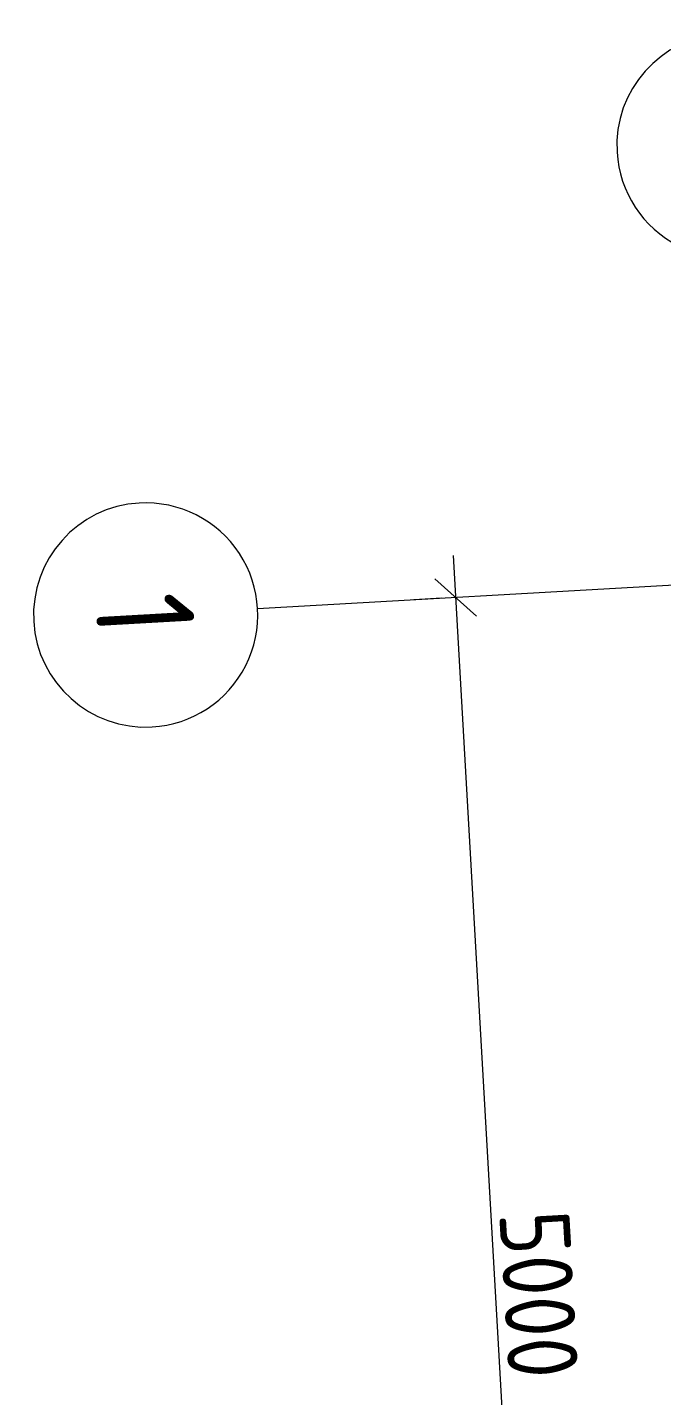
# Model space of a CAD drawing. Header units: metres. Extents: x 107714.2 to 107732.3, y 110797.9 to 110846.2.
# Drawn here: x 107714.228 to 107716.491, y 110840.59 to 110845.471 of the extents above; entities that cross this region are included whole.
import ezdxf

# ---------------------------------------------------------------- set-up
doc = ezdxf.new("R2010")
doc.units = ezdxf.units.M
doc.linetypes.add('_ШПТ__20_т__2_5__Линия сетки', pattern=[25, 20, -2.5, 0, -2.5])
doc.linetypes.add('CENTER', pattern=[50.8, 31.75, -6.35, 6.35, -6.35])
doc.layers.add('ОСИ', color=251, linetype='CENTER', lineweight=18)
doc.layers.add('Размеры', color=7, linetype='Continuous', lineweight=9)
doc.styles.add('GOST Common', font='', dxfattribs={"width": 0.9, "height": 350})
doc.styles.add('GOST Common_1', font='', dxfattribs={"width": 0.9, "height": 210})
doc.styles.get('GOST Common').set_extended_font_data('GOST Common')
doc.styles.get('GOST Common_1').set_extended_font_data('GOST Common')

# ---------------------------------------------------------------- blocks, each defined once
blk = doc.blocks.new('Ось сетки - Круг_Ø8 мм-6577-_О__L1_0_000_')
at = {"layer": 'ОСИ', "lineweight": 20}
for start, end in [(360, 180), (180, 360)]:
    blk.add_arc((0, 0), 4, start, end, dxfattribs=at)
blk = doc.blocks.new('_Oblique')
at = {"color": 0, "linetype": 'ByBlock', "lineweight": -2}
blk.add_line((-0.5, -0.5), (0.5, 0.5), dxfattribs=at)

msp = doc.modelspace()

# ---------------------------------------------------------------- linework, layer by layer
at = {"layer": 'ОСИ', "linetype": '_ШПТ__20_т__2_5__Линия сетки', "lineweight": 5}
msp.add_line((107715.0498, 110843.3975), (107729.2337, 110844.2037), dxfattribs=at)
at = {"layer": 'Размеры', "lineweight": 20}
for p, q in [((107715.7482, 110843.5874), (107716.049, 110838.296)), ((107715.7068, 110843.4348), (107715.607, 110843.4292))]:
    msp.add_line(p, q, dxfattribs=at)

# ---------------------------------------------------------------- block references
at = {"layer": 'ОСИ', "lineweight": 20, "xscale": 0.09999999999999994, "yscale": 0.09999999999999994, "zscale": 0.09999999999999994}
for p, rotation in [((107716.7316, 110845.0492), 183.2530497448736), ((107714.6505, 110843.3748), 273.2530497448743)]:
    msp.add_blockref('Ось сетки - Круг_Ø8 мм-6577-_О__L1_0_000_', p, dxfattribs=dict(at, rotation=rotation))
at = {"layer": 'Размеры', "lineweight": 20, "xscale": 0.1414, "yscale": 0.1414, "zscale": 0.1414, "rotation": 93.25304974487425}
msp.add_blockref('_Oblique', (107715.7567, 110843.4377), dxfattribs=at)

# ---------------------------------------------------------------- texts
at = {"layer": 'ОСИ', "insert": (107714.8183, 110843.4627), "char_height": 0.35, "width": 0.187595, "attachment_point": 1, "rotation": 273.253, "style": 'GOST Common'}
msp.add_mtext('\\fGOST Common|b0|i0|c204|p34|;\\W.9;1', dxfattribs=at)
at = {"layer": 'Размеры', "lineweight": 20, "insert": (107716.0533, 110840.9505), "char_height": 0.25, "width": 0.756843, "attachment_point": 5, "rotation": 273.253, "style": 'GOST Common_1'}
msp.add_mtext('\\A1;5000', dxfattribs=at)

doc.saveas('drawing.dxf')
